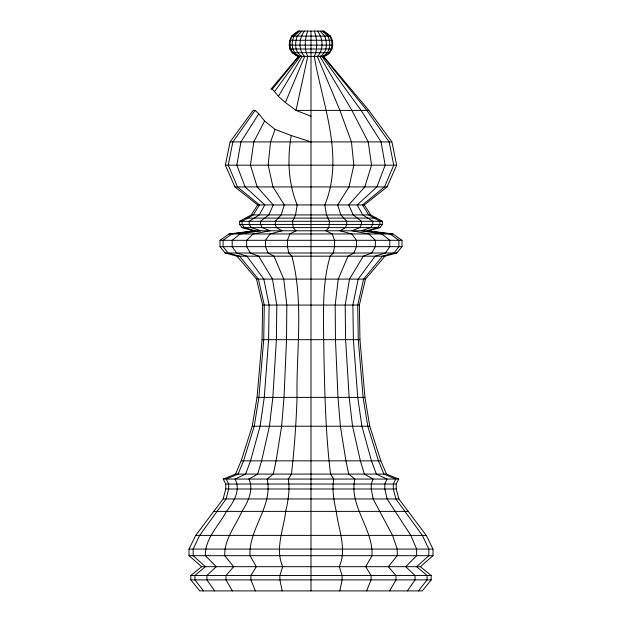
<?xml version="1.0" encoding="UTF-8"?>
<svg xmlns="http://www.w3.org/2000/svg" width="622" height="622" viewBox="0 0 622 622"><rect width="100%" height="100%" fill="white"/><g stroke="black" fill="none" stroke-linecap="round" stroke-linejoin="round"><path stroke-width="0.93" d="M201.637 566.689L190.822 575.498L190.822 579.898L199.724 590.9L422.276 590.9L431.178 579.898L431.178 575.498L420.363 566.689L201.637 566.689L189.01 555.687L189.01 549.086L195.72 535.394L223.127 498.953L225.763 489.001L225.763 484.033L223.236 479.057L235.52 474.081L241.165 460.848L252.221 426.226L257.041 397.38L262.049 339.682L262.639 305.068L256.505 279.107L236.998 256.178L225.164 253.006L220.009 246.662L220.009 240.31L229.106 233.965L254.406 230.793M289.222 45.118L289.868 40.282L291.555 36.107L298.039 31.1L323.961 31.1L330.445 36.107C334.861 43.361 332.824 53.733 323.961 56.369L298.039 56.369L292.2 52.714L289.805 48.998L289.222 45.118L332.778 45.118M323.526 31.1L329.784 36.107C333.975 43.307 332.241 53.578 323.526 56.369L368.862 110.397L391.899 141.909L396.649 165.172L387.078 186.927L364.344 204.933L257.656 204.933L234.922 186.927L225.351 165.172L230.101 141.909L253.138 110.397L255.113 110.397L258.775 113.74L264.607 121.002L275.118 129.407L291.267 135.526C287.17 158.626 288.227 183.047 297.192 204.933L295.536 214.924L292.534 221.276L293.164 227.621L296.01 230.793L289.805 233.965L287.45 240.31L287.45 246.662L288.787 253.006L291.85 256.178C304.018 302.214 296.212 350.45 297.036 397.38C296.235 423.014 294.369 448.602 291.461 474.081L288.281 479.057C290.046 489.848 288.134 500.85 285.731 511.385C283.57 529.501 274.823 548.822 282.699 566.689L279.9 575.498L279.9 579.898L282.201 590.9M339.799 590.9L342.1 579.898L342.1 575.498L339.301 566.689C347.177 548.822 338.43 529.501 336.269 511.385C333.866 500.85 331.954 489.848 333.719 479.057L330.539 474.081C325.104 429.491 324.513 384.536 323.665 339.682C323.526 311.754 322.157 283.29 330.15 256.178L333.213 253.006L334.55 246.662L334.55 240.31L332.195 233.965L325.99 230.793L328.836 227.621L329.466 221.276L326.464 214.924L324.808 204.933C344.79 156.511 322.406 104.721 314.25 56.369M307.75 56.369L296.025 110.397L311 116.26M420.363 566.689L432.99 555.687L432.99 549.086L426.28 535.394L398.873 498.953L396.237 489.001L396.237 484.033L398.764 479.057L386.48 474.081L380.835 460.848L369.779 426.226L364.958 397.38L359.951 339.682L359.361 305.068L365.495 279.107L385.002 256.178L396.836 253.006L401.991 246.662L401.991 240.31L392.894 233.965L367.594 230.793M307.641 31.1C304.78 39.054 304.142 48.516 307.641 56.369M275.118 129.407L270.554 141.909L268.175 165.172L272.965 186.927L284.324 204.933L281.128 214.924L275.321 221.276L275.321 224.449L276.549 227.621L282.046 230.793L270.057 233.965L265.508 240.31L265.508 246.662L268.082 253.006L273.999 256.178L283.756 279.107L286.82 305.068L286.524 339.682L284.021 397.38L281.611 426.226L276.082 460.848L273.26 474.081L267.118 479.057C273.276 505.904 248.543 528.887 250.005 555.687L256.318 566.689L250.915 575.498L250.915 579.898L255.362 590.9M366.638 590.9L371.085 579.898L371.085 575.498L365.682 566.689L371.995 555.687C373.457 528.887 348.724 505.904 354.882 479.057L348.74 474.081L345.918 460.848L340.389 426.226L337.979 397.38L335.476 339.682L335.18 305.068L338.244 279.107L348.001 256.178L353.918 253.006L356.492 246.662L356.492 240.31L351.943 233.965L339.954 230.793L345.451 227.621L346.679 224.449L346.679 221.276L340.872 214.924L337.676 204.933L349.035 186.927L353.825 165.172L351.446 141.909L339.931 110.397L317.274 56.369M314.359 56.369C317.858 48.516 317.22 39.054 314.359 31.1M368.862 110.397L296.025 110.397L285.366 102.537L304.726 56.369M264.607 121.002L253.799 141.909L250.433 165.172L257.205 186.927L273.276 204.933L268.758 214.924L260.548 221.276L260.548 224.449L262.274 227.621L270.057 230.793L253.092 233.965L246.662 240.31L246.662 246.662L250.301 253.006L258.674 256.178L272.467 279.107L276.806 305.068L276.386 339.682L272.848 397.38L269.443 426.226L261.621 460.848L257.632 474.081L248.94 479.057C253.947 489.965 247.875 502.156 241.958 511.385C235.707 525.676 224.099 539.344 224.736 555.687L233.67 566.689L226.019 575.498L226.019 579.898L232.317 590.9M389.683 590.9L395.981 579.898L395.981 575.498L388.33 566.689L397.264 555.687L397.264 549.086L392.513 535.394L373.138 498.953L371.272 489.001L371.272 484.033L373.06 479.057L364.368 474.081L360.379 460.848L352.557 426.226L349.152 397.38L345.614 339.682L345.194 305.068L349.533 279.107L363.326 256.178L371.699 253.006L375.338 246.662L375.338 240.31L368.908 233.965L351.943 230.793L359.726 227.621L361.452 224.449L361.452 221.276L353.242 214.924L348.724 204.933L364.795 186.927L371.567 165.172L368.201 141.909L351.912 110.397L319.871 56.369M285.366 102.537L278.415 96.356L302.129 56.369M258.775 113.74L240.939 141.909L236.827 165.172L245.115 186.927L264.801 204.933L259.265 214.924L249.204 221.276L249.204 224.449L251.327 227.621L260.851 230.793L240.076 233.965L232.2 240.31L232.2 246.662L236.663 253.006L246.911 256.178L263.806 279.107L269.124 305.068L268.611 339.682L264.272 397.38L260.097 426.226L250.518 460.848L245.636 474.081L234.992 479.057C241.227 490.05 233.32 502.763 226.439 511.385C219.014 525.551 204.762 538.652 205.353 555.687L216.293 566.689L206.924 575.498L206.924 579.898L214.637 590.9M253.092 230.793L242.09 227.621L239.649 224.449L239.649 221.276L251.265 214.924L257.656 204.933M304.516 31.1C298.988 37.981 297.977 49.783 304.516 56.369M407.363 590.9L415.076 579.898L415.076 575.498L405.707 566.689L416.647 555.687L416.647 549.086L410.839 535.394L387.102 498.953L384.824 489.001L384.824 484.033L387.008 479.057L376.364 474.081L371.482 460.848L361.903 426.226L357.728 397.38L353.389 339.682L352.876 305.068L358.194 279.107L375.089 256.178L385.337 253.006L389.8 246.662L389.8 240.31L381.924 233.965L361.149 230.793L370.673 227.621L372.796 224.449L372.796 221.276L362.735 214.924L357.199 204.933L376.885 186.927L385.173 165.172L381.061 141.909L361.11 110.397L321.869 56.369M255.113 110.397L232.861 141.909L228.266 165.172L237.518 186.927L259.475 204.933L253.294 214.924L242.075 221.276L242.075 224.449L244.438 227.621L255.067 230.793L366.933 230.793L390.103 233.965L398.889 240.31L398.889 246.662L393.913 253.006L382.476 256.178L363.637 279.107L357.712 305.068L358.28 339.682L363.116 397.38L367.773 426.226L378.456 460.848L383.906 474.081L395.771 479.057L393.337 484.033L393.337 489.001L395.88 498.953L422.354 535.394L428.838 549.086L428.838 555.687L416.631 566.689L427.081 575.498L427.081 579.898L418.482 590.9M278.415 96.356L274.535 91.621L300.131 56.369M368.908 230.793L379.91 227.621L382.351 224.449L382.351 221.276L370.735 214.924L364.344 204.933M317.484 56.369C324.023 49.783 323.012 37.981 317.484 31.1M298.474 31.1L292.216 36.107C288.025 43.307 289.759 53.578 298.474 56.369L270.912 89.21L272.28 89.21L298.879 56.369M301.833 31.1L297.254 36.107C294.649 42.98 294.556 52.31 301.833 56.369M299.773 31.1L294.159 36.107C290.606 43.159 291.547 53.111 299.773 56.369M320.167 56.369C327.444 52.31 327.351 42.98 324.746 36.107L320.167 31.1M322.227 56.369C330.453 53.111 331.394 43.159 327.841 36.107L322.227 31.1M366.933 230.793L377.562 227.621L379.925 224.449L379.925 221.276L368.706 214.924L362.525 204.933L384.482 186.927L393.734 165.172L389.139 141.909L366.887 110.397L323.121 56.369M255.067 230.793L231.897 233.965L223.111 240.31L223.111 246.662L228.087 253.006L239.524 256.178L258.363 279.107L264.288 305.068L263.72 339.682L258.884 397.38L254.227 426.226L243.544 460.848L238.094 474.081L226.229 479.057L228.663 484.033L228.663 489.001L226.12 498.953L199.646 535.394L193.162 549.086L193.162 555.687L205.369 566.689L194.919 575.498L194.919 579.898L203.518 590.9M291.555 36.107L330.445 36.107M289.868 40.282L332.132 40.282M289.805 48.998L332.195 48.998M292.2 52.714L329.8 52.714M230.101 141.909L391.899 141.909M225.351 165.172L396.649 165.172M234.922 186.927L387.078 186.927M251.265 214.924L370.735 214.924M246.071 218.104L375.929 218.104M239.649 221.276L382.351 221.276M239.649 224.449L382.351 224.449M242.09 227.621L379.91 227.621M229.106 233.965L392.894 233.965M220.009 240.31L401.991 240.31M220.009 246.662L401.991 246.662M225.164 253.006L396.836 253.006M236.998 256.178L385.002 256.178M256.505 279.107L365.495 279.107M262.639 305.068L359.361 305.068M262.049 339.682L359.951 339.682M257.041 397.38L364.958 397.38M252.221 426.226L369.779 426.226M241.165 460.848L380.835 460.848M235.52 474.081L386.48 474.081M223.236 479.057L398.764 479.057M225.763 484.033L396.237 484.033M225.763 489.001L396.237 489.001M223.127 498.953L398.873 498.953M213.362 511.385L408.638 511.385M195.72 535.394L426.28 535.394M189.01 549.086L432.99 549.086M189.01 555.687L432.99 555.687M190.822 575.498L431.178 575.498M190.822 579.898L431.178 579.898M291.267 135.526L311 141.909M272.28 89.21L274.535 91.621M311 31.1L311 590.9"/></g></svg>
